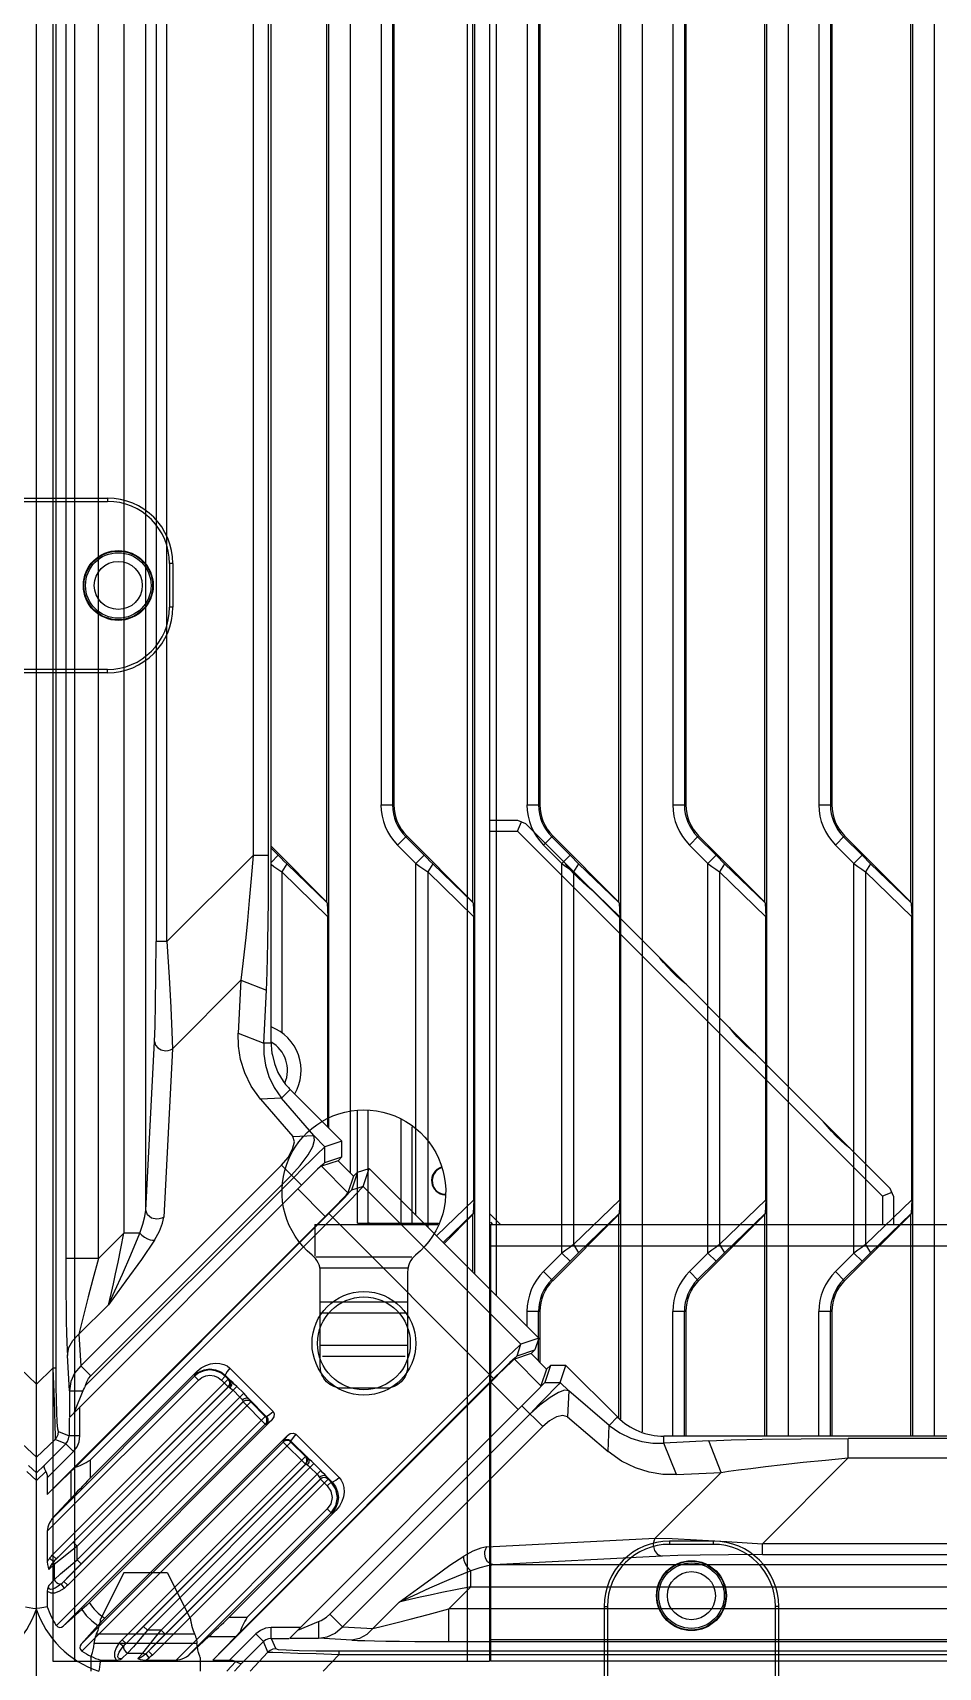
# Model space of a CAD drawing. Header units: millimetres. Extents: x -3132 to 28633, y 682 to 5849.
# Drawn here: x 25060.6 to 25143.5, y 3086.1 to 3235.7 of the extents above; entities that cross this region are included whole.
import ezdxf

# ---------------------------------------------------------------- set-up
doc = ezdxf.new("R2010")
doc.units = ezdxf.units.MM

# ---------------------------------------------------------------- blocks, each defined once
blk = doc.blocks.new('rtjg')
at = {"linetype": 'Continuous'}
for p, q in [((18247.39, 2772.81), (18245.26, 2768.56)), ((18251.39, 2772.81), (18247.39, 2772.81)), ((18251.39, 2772.81), (18253.51, 2768.56)), ((18245.12, 2767.81), (18245.18, 2768.04)), ((18245.18, 2768.04), (18245.22, 2768.24)), ((18245.22, 2768.24), (18245.25, 2768.38)), ((18245.25, 2768.46), (18245.26, 2768.5)), ((18245.25, 2768.38), (18245.25, 2768.46)), ((18245.26, 2768.5), (18245.26, 2768.56)), ((18253.51, 2768.56), (18253.52, 2768.5)), ((18253.52, 2768.5), (18253.52, 2768.46)), ((18253.52, 2768.46), (18253.53, 2768.38)), ((18253.53, 2768.38), (18253.54, 2768.32)), ((18253.54, 2768.32), (18253.56, 2768.21)), ((18254.1, 2766.34), (18244.68, 2766.34)), ((18244.76, 2766.79), (18244.77, 2766.81)), ((18244.91, 2767.23), (18253.87, 2767.23)), ((18254.01, 2766.81), (18254.02, 2766.79)), ((18244.39, 2765.06), (18244.43, 2765.17)), ((18244.39, 2765.06), (18244.39, 2763.81)), ((18254.3, 2765.32), (18254.25, 2765.52)), ((18254.35, 2765.17), (18254.3, 2765.32)), ((18254.39, 2765.06), (18254.35, 2765.17)), ((18254.39, 2765.06), (18254.39, 2763.81)), ((18239.39, 1763.81), (18239.39, 2763.81)), ((18739.39, 1763.81), (18739.39, 2763.81)), ((18259.24, 2082.29), (18259.24, 1838.49)), ((18260.66, 1838.49), (18260.66, 2077.42)), ((18268.14, 2008.9), (18268.14, 1809.44)), ((18281.51, 2008.9), (18281.51, 1798.19)), ((18294.88, 2008.9), (18294.88, 1785.7)), ((18308.25, 2008.9), (18308.25, 1785.31)), ((18321.62, 2008.9), (18321.62, 1785.31)), ((18266.15, 2007.99), (18266.15, 1813.55)), ((18279.52, 2007.99), (18279.52, 1800.18)), ((18292.89, 2007.99), (18292.89, 1786.87)), ((18306.26, 2007.99), (18306.26, 1785.31)), ((18319.63, 2007.99), (18319.63, 1785.31)), ((18240.91, 2000.5), (18240.91, 1791.54)), ((18241.2, 1791.5), (18241.2, 2000.5)), ((18242.08, 2000.91), (18242.08, 1801.59)), ((18260.89, 1821.29), (18260.89, 1998.79)), ((18245.08, 1801.59), (18245.08, 1996.98)), ((18247.41, 1995.64), (18247.41, 1803.91)), ((18249.41, 1806.01), (18249.41, 1994.41)), ((18250.36, 1992.79), (18250.36, 1830.61)), ((18251.35, 1830.61), (18251.35, 1993.33)), ((18266, 1834.22), (18266, 1943.4)), ((18279.37, 1834.22), (18279.37, 1943.4)), ((18292.74, 1834.22), (18292.74, 1943.4)), ((18306.11, 1834.22), (18306.11, 1943.4)), ((18319.48, 1834.22), (18319.48, 1943.4)), ((18270.96, 1934.51), (18270.96, 1843.11)), ((18272.01, 1934.51), (18272.01, 1843.11)), ((18272.14, 1934.51), (18272.14, 1843.11)), ((18284.33, 1934.51), (18284.33, 1843.11)), ((18285.38, 1934.51), (18285.38, 1843.11)), ((18285.51, 1934.51), (18285.51, 1843.11)), ((18297.7, 1934.51), (18297.7, 1843.11)), ((18298.75, 1934.51), (18298.75, 1843.11)), ((18298.88, 1934.51), (18298.88, 1843.11)), ((18311.07, 1934.51), (18311.07, 1843.11)), ((18312.12, 1934.51), (18312.12, 1843.11)), ((18312.25, 1934.51), (18312.25, 1843.11)), ((18270.96, 1843.11), (18272.14, 1843.11)), ((18284.33, 1843.11), (18285.51, 1843.11)), ((18297.7, 1843.11), (18298.88, 1843.11)), ((18311.07, 1843.11), (18312.25, 1843.11)), ((18273.31, 1840.28), (18272.47, 1839.44)), ((18273.22, 1840.18), (18274.91, 1838.5)), ((18279.37, 1834.22), (18273.31, 1840.28)), ((18286.68, 1840.28), (18285.84, 1839.44)), ((18286.59, 1840.18), (18288.28, 1838.5)), ((18292.74, 1834.22), (18286.68, 1840.28)), ((18300.05, 1840.28), (18299.21, 1839.44)), ((18299.96, 1840.18), (18301.65, 1838.5)), ((18306.11, 1834.22), (18300.05, 1840.28)), ((18313.42, 1840.28), (18312.58, 1839.44)), ((18313.33, 1840.18), (18315.02, 1838.5)), ((18319.48, 1834.22), (18313.42, 1840.28)), ((18251.35, 1830.61), (18259.24, 1838.49)), ((18260.66, 1838.49), (18259.24, 1838.49)), ((18266, 1834.22), (18260.89, 1839.33)), ((18260.89, 1839.14), (18261.54, 1838.5)), ((18260.89, 1837.85), (18261.54, 1838.5)), ((18272.47, 1839.44), (18274.16, 1837.75)), ((18274.16, 1837.75), (18274.91, 1838.5)), ((18285.84, 1839.44), (18287.53, 1837.75)), ((18287.53, 1837.75), (18288.28, 1838.5)), ((18299.21, 1839.44), (18300.9, 1837.75)), ((18300.9, 1837.75), (18301.65, 1838.5)), ((18312.58, 1839.44), (18314.27, 1837.75)), ((18314.27, 1837.75), (18315.02, 1838.5)), ((18262.32, 1837.72), (18261.86, 1836.98)), ((18261.86, 1836.98), (18266.1, 1832.88)), ((18261.86, 1836.98), (18261.86, 1822.27)), ((18266.03, 1834.14), (18262.32, 1837.72)), ((18274.16, 1805.54), (18274.16, 1837.75)), ((18275.69, 1837.72), (18275.23, 1836.98)), ((18275.23, 1836.98), (18279.47, 1832.88)), ((18275.23, 1836.98), (18275.23, 1804.47)), ((18279.4, 1834.14), (18275.69, 1837.72)), ((18287.53, 1802.08), (18287.53, 1837.75)), ((18289.06, 1837.72), (18288.6, 1836.98)), ((18288.6, 1836.98), (18292.84, 1832.88)), ((18288.6, 1836.98), (18288.6, 1802.85)), ((18292.77, 1834.14), (18289.06, 1837.72)), ((18300.9, 1802.08), (18300.9, 1837.75)), ((18302.43, 1837.72), (18301.97, 1836.98)), ((18301.97, 1836.98), (18306.21, 1832.88)), ((18301.97, 1836.98), (18301.97, 1802.85)), ((18306.14, 1834.14), (18302.43, 1837.72)), ((18314.27, 1802.08), (18314.27, 1837.75)), ((18315.8, 1837.72), (18315.34, 1836.98)), ((18315.34, 1836.98), (18319.58, 1832.88)), ((18315.34, 1836.98), (18315.34, 1802.85)), ((18319.51, 1834.14), (18315.8, 1837.72)), ((18266.03, 1834.14), (18266, 1834.22)), ((18266.03, 1834.14), (18266.1, 1832.88)), ((18279.4, 1834.14), (18279.37, 1834.22)), ((18279.4, 1834.14), (18279.47, 1832.88)), ((18292.77, 1834.14), (18292.74, 1834.22)), ((18292.77, 1834.14), (18292.84, 1832.88)), ((18306.14, 1834.14), (18306.11, 1834.22)), ((18306.14, 1834.14), (18306.21, 1832.88)), ((18319.51, 1834.14), (18319.48, 1834.22)), ((18319.51, 1834.14), (18319.58, 1832.88)), ((18266.1, 1813.6), (18266.1, 1832.88)), ((18279.47, 1806.95), (18279.47, 1832.88)), ((18292.84, 1806.95), (18292.84, 1832.88)), ((18306.21, 1806.95), (18306.21, 1832.88)), ((18319.58, 1806.95), (18319.58, 1832.88)), ((18251.35, 1830.61), (18250.36, 1830.61)), ((18258.31, 1828.6), (18258.13, 1827.06)), ((18251.86, 1820.79), (18258.13, 1827.06)), ((18258.13, 1827.06), (18257.87, 1822.21)), ((18258.13, 1827.06), (18260.46, 1826.15)), ((18260.21, 1821.29), (18260.46, 1826.15)), ((18257.87, 1822.21), (18260.21, 1821.29)), ((18249.41, 1806.01), (18250.21, 1821.44)), ((18251.86, 1820.79), (18251.05, 1805.37)), ((18260.89, 1821.29), (18260.21, 1821.29)), ((18260.89, 1821.16), (18260.92, 1820.73)), ((18261.85, 1816.26), (18262.65, 1817.05)), ((18262.65, 1817.05), (18267.38, 1812.32)), ((18261.85, 1816.26), (18259.93, 1816.17)), ((18259.93, 1816.17), (18262.87, 1812.74)), ((18264.79, 1812.83), (18261.85, 1816.26)), ((18262.87, 1812.74), (18264.79, 1812.83)), ((18265.82, 1811.8), (18264.79, 1812.83)), ((18267.38, 1812.32), (18265.82, 1811.8)), ((18265.82, 1810.37), (18265.82, 1811.8)), ((18267.38, 1810.89), (18267.38, 1812.32)), ((18261.84, 1810.13), (18243.46, 1791.75)), ((18263.67, 1808.29), (18261.84, 1810.13)), ((18267.03, 1810.54), (18265.49, 1810.03)), ((18267.93, 1807.59), (18265.49, 1810.03)), ((18265.82, 1810.37), (18267.38, 1810.89)), ((18267.38, 1810.89), (18267.03, 1810.54)), ((18267.03, 1810.54), (18268.45, 1809.13)), ((18268.79, 1809.48), (18269.87, 1809.83)), ((18269.33, 1808.19), (18269.87, 1809.83)), ((18269.87, 1809.83), (18285.41, 1794.29)), ((18242.81, 1787.43), (18263.67, 1808.29)), ((18262.96, 1809.01), (18243.89, 1789.95)), ((18244.37, 1790.83), (18262.75, 1809.21)), ((18268.45, 1809.13), (18267.93, 1807.59)), ((18268.79, 1809.48), (18268.25, 1807.84)), ((18269.33, 1808.19), (18268.25, 1807.84)), ((18268.45, 1809.13), (18268.79, 1809.48)), ((18283.77, 1793.75), (18269.33, 1808.19)), ((18265.85, 1805.43), (18263.34, 1807.95)), ((18279.47, 1806.95), (18276.05, 1803.65)), ((18279.47, 1806.95), (18279.4, 1805.69)), ((18292.84, 1806.95), (18288.6, 1802.85)), ((18292.84, 1806.95), (18292.77, 1805.69)), ((18306.21, 1806.95), (18301.97, 1802.85)), ((18306.21, 1806.95), (18306.14, 1805.69)), ((18319.58, 1806.95), (18315.34, 1802.85)), ((18319.58, 1806.95), (18319.51, 1805.69)), ((18240.39, 1779.97), (18265.85, 1805.43)), ((18266.17, 1805.69), (18242.91, 1782.43)), ((18244.33, 1783.12), (18266.54, 1805.33)), ((18266.17, 1805.69), (18281.27, 1790.59)), ((18276.66, 1803.04), (18279.4, 1805.69)), ((18276.73, 1802.97), (18279.37, 1805.61)), ((18279.4, 1805.69), (18279.37, 1805.61)), ((18279.37, 1800.33), (18279.37, 1805.61)), ((18286.68, 1799.55), (18292.74, 1805.61)), ((18289.06, 1802.11), (18292.77, 1805.69)), ((18292.77, 1805.69), (18292.74, 1805.61)), ((18292.74, 1786.98), (18292.74, 1805.61)), ((18300.05, 1799.55), (18306.11, 1805.61)), ((18302.43, 1802.11), (18306.14, 1805.69)), ((18306.14, 1805.69), (18306.11, 1805.61)), ((18306.11, 1785.31), (18306.11, 1805.61)), ((18313.42, 1799.55), (18319.48, 1805.61)), ((18315.8, 1802.11), (18319.51, 1805.69)), ((18319.51, 1805.69), (18319.48, 1805.61)), ((18319.48, 1785.31), (18319.48, 1805.61)), ((18245.08, 1801.59), (18247.41, 1803.91)), ((18248.85, 1803.91), (18247.41, 1803.91)), ((18287.53, 1802.08), (18285.84, 1800.39)), ((18288.28, 1801.34), (18287.53, 1802.08)), ((18288.6, 1802.85), (18289.06, 1802.11)), ((18300.9, 1802.08), (18299.21, 1800.39)), ((18301.65, 1801.34), (18300.9, 1802.08)), ((18301.97, 1802.85), (18302.43, 1802.11)), ((18314.27, 1802.08), (18312.58, 1800.39)), ((18315.02, 1801.34), (18314.27, 1802.08)), ((18315.34, 1802.85), (18315.8, 1802.11)), ((18245.08, 1801.59), (18242.08, 1801.59)), ((18286.59, 1799.65), (18288.28, 1801.34)), ((18299.96, 1799.65), (18301.65, 1801.34)), ((18313.33, 1799.65), (18315.02, 1801.34)), ((18285.84, 1800.39), (18286.68, 1799.55)), ((18299.21, 1800.39), (18300.05, 1799.55)), ((18312.58, 1800.39), (18313.42, 1799.55)), ((18243.29, 1794.64), (18246, 1797.34)), ((18285.51, 1796.73), (18284.33, 1796.73)), ((18284.33, 1795.37), (18284.33, 1796.73)), ((18285.38, 1794.29), (18285.38, 1796.73)), ((18285.51, 1796.73), (18285.51, 1792.06)), ((18298.88, 1796.73), (18297.7, 1796.73)), ((18297.7, 1785.31), (18297.7, 1796.73)), ((18298.75, 1785.31), (18298.75, 1796.73)), ((18298.88, 1796.73), (18298.88, 1785.31)), ((18312.25, 1796.73), (18311.07, 1796.73)), ((18311.07, 1785.31), (18311.07, 1796.73)), ((18312.12, 1785.31), (18312.12, 1796.73)), ((18312.25, 1796.73), (18312.25, 1785.31)), ((18243.29, 1794.64), (18243.46, 1791.75)), ((18283.42, 1792.67), (18283.77, 1793.75)), ((18283.42, 1792.67), (18285.06, 1793.21)), ((18285.41, 1794.29), (18283.77, 1793.75)), ((18285.06, 1793.21), (18284.71, 1792.87)), ((18285.41, 1794.29), (18285.06, 1793.21)), ((18285.38, 1792.2), (18285.38, 1794.21)), ((18242.42, 1789.46), (18242.23, 1792.7)), ((18243.46, 1791.75), (18244.37, 1790.83)), ((18284.71, 1792.87), (18283.17, 1792.35)), ((18285.61, 1789.91), (18283.17, 1792.35)), ((18284.71, 1792.87), (18286.12, 1791.45)), ((18286.47, 1791.8), (18285.95, 1790.24)), ((18286.12, 1791.45), (18286.47, 1791.8)), ((18287.9, 1791.8), (18286.47, 1791.8)), ((18287.38, 1790.24), (18287.9, 1791.8)), ((18287.9, 1791.8), (18292.63, 1787.07)), ((18239.39, 1790.09), (18240.91, 1791.54)), ((18254.23, 1790.45), (18240.39, 1776.61)), ((18240.85, 1774.43), (18256.96, 1790.53)), ((18253.88, 1790.8), (18240.86, 1777.78)), ((18241.2, 1791.54), (18240.91, 1791.54)), ((18244.33, 1781.48), (18254.13, 1791.28)), ((18253.88, 1790.89), (18253.88, 1790.8)), ((18253.88, 1790.8), (18254.23, 1790.45)), ((18281.01, 1790.27), (18255.55, 1764.81)), ((18256.34, 1790.45), (18256.69, 1790.8)), ((18256.34, 1790.45), (18256.96, 1789.83)), ((18256.69, 1790.89), (18257.22, 1790.36)), ((18256.69, 1790.8), (18256.69, 1790.89)), ((18256.96, 1790.53), (18256.69, 1790.8)), ((18257, 1790.53), (18256.96, 1790.53)), ((18261.07, 1787.58), (18257.11, 1791.54)), ((18258.01, 1767.33), (18281.27, 1790.59)), ((18280.91, 1790.96), (18258.7, 1768.75)), ((18283.53, 1787.76), (18281.01, 1790.27)), ((18286.12, 1791.45), (18285.61, 1789.91)), ((18285.95, 1790.24), (18287.38, 1790.24)), ((18288.15, 1789.46), (18287.38, 1790.24)), ((18737.87, 1791.54), (18739.39, 1790.09)), ((18242.42, 1789.46), (18243.65, 1789.46)), ((18242.42, 1789.46), (18242.42, 1787.03)), ((18257, 1789.83), (18242.77, 1775.6)), ((18243.13, 1775.25), (18257.74, 1789.87)), ((18243.13, 1773.98), (18258.38, 1789.24)), ((18256.96, 1789.83), (18257, 1789.83)), ((18258.03, 1788.89), (18257.4, 1789.52)), ((18258.38, 1789.24), (18257.74, 1789.87)), ((18258.87, 1788.71), (18260.45, 1787.13)), ((18288.15, 1789.46), (18288.04, 1787.09)), ((18291.86, 1786.29), (18288.15, 1789.46)), ((18241.22, 1767.98), (18260.36, 1787.13)), ((18258.34, 1788.45), (18241.83, 1771.94)), ((18242.26, 1771.67), (18259.04, 1788.45)), ((18242.42, 1787.03), (18242.81, 1787.43)), ((18243.38, 1785.33), (18243.38, 1787.99)), ((18243.48, 1773.63), (18258.34, 1788.49)), ((18258.34, 1788.49), (18258.34, 1788.45)), ((18258.34, 1788.45), (18260.36, 1786.42)), ((18259.04, 1788.45), (18259.04, 1788.49)), ((18260.36, 1787.13), (18259.04, 1788.45)), ((18260.45, 1787.13), (18260.36, 1787.13)), ((18283.87, 1788.09), (18263.33, 1767.55)), ((18266.28, 1769.03), (18284.61, 1787.36)), ((18285.77, 1786.2), (18283.87, 1788.09)), ((18241.41, 1785.73), (18242.38, 1785.33)), ((18241.85, 1767.91), (18260.36, 1786.42)), ((18242.38, 1786.96), (18242.38, 1785.33)), ((18260.97, 1786.81), (18244.24, 1770.08)), ((18260.36, 1786.42), (18260.45, 1786.42)), ((18267.44, 1767.87), (18285.77, 1786.2)), ((18288.04, 1787.09), (18291.75, 1783.92)), ((18291.75, 1783.92), (18291.86, 1786.29)), ((18292.63, 1787.07), (18291.86, 1786.29)), ((18241.12, 1785.02), (18239.39, 1783.38)), ((18242.08, 1784.62), (18240.1, 1782.64)), ((18242.08, 1784.62), (18241.12, 1785.02)), ((18242.08, 1784.62), (18242.79, 1783.92)), ((18243.38, 1785.33), (18242.38, 1785.33)), ((18262, 1784.78), (18243.49, 1766.27)), ((18243.56, 1765.64), (18262.71, 1784.78)), ((18245.65, 1768.66), (18262.39, 1785.39)), ((18262, 1784.87), (18262, 1784.78)), ((18262, 1784.78), (18264.03, 1782.76)), ((18262.71, 1784.87), (18264.29, 1783.29)), ((18262.71, 1784.78), (18262.71, 1784.87)), ((18264.03, 1783.46), (18262.71, 1784.78)), ((18267.12, 1781.53), (18263.16, 1785.49)), ((18362.31, 1785.31), (18296.87, 1785.31)), ((18296.87, 1784.68), (18296.87, 1785.31)), ((18300.97, 1784.89), (18296.87, 1784.68)), ((18298.01, 1781.79), (18296.87, 1784.68)), ((18302.1, 1782), (18300.97, 1784.89)), ((18397.32, 1785.09), (18313.75, 1785.09)), ((18313.75, 1783.33), (18313.75, 1785.09)), ((18739.39, 1783.38), (18737.66, 1785.02)), ((18239.39, 1781.96), (18240.1, 1782.64)), ((18242.79, 1783.92), (18240.39, 1781.51)), ((18244.33, 1783.12), (18244.33, 1781.48)), ((18247.25, 1766.68), (18264.03, 1783.46)), ((18264.07, 1782.76), (18249.21, 1767.9)), ((18249.56, 1767.55), (18264.81, 1782.8)), ((18264.07, 1783.46), (18264.03, 1783.46)), ((18264.03, 1782.76), (18264.07, 1782.76)), ((18265.45, 1782.16), (18264.81, 1782.8)), ((18313.75, 1783.33), (18305.89, 1775.47)), ((18313.75, 1783.33), (18397.32, 1783.33)), ((18738.68, 1782.64), (18739.39, 1781.96)), ((18240.26, 1782.08), (18239.39, 1781.26)), ((18240.13, 1782.32), (18240.26, 1782.08)), ((18242.55, 1782.08), (18240.39, 1779.97)), ((18240.39, 1781.51), (18240.39, 1779.97)), ((18242.55, 1782.08), (18242.55, 1779.6)), ((18265.41, 1781.38), (18249.58, 1765.55)), ((18250.01, 1765.27), (18266.11, 1781.38)), ((18250.83, 1767.55), (18265.45, 1782.16)), ((18251.18, 1767.19), (18265.41, 1781.42)), ((18265.1, 1781.82), (18264.47, 1782.45)), ((18265.41, 1781.42), (18265.41, 1781.38)), ((18265.41, 1781.38), (18266.03, 1780.76)), ((18265.94, 1781.64), (18266.47, 1781.11)), ((18266.38, 1781.11), (18266.03, 1780.76)), ((18266.11, 1781.38), (18266.11, 1781.42)), ((18266.38, 1781.11), (18266.11, 1781.38)), ((18266.47, 1781.11), (18266.38, 1781.11)), ((18302.1, 1782), (18296.07, 1775.98)), ((18298.01, 1781.79), (18302.1, 1782)), ((18739.39, 1781.26), (18738.52, 1782.08)), ((18240.84, 1777.77), (18242.55, 1779.6)), ((18252.19, 1764.81), (18266.03, 1778.65)), ((18253.36, 1765.28), (18266.38, 1778.3)), ((18266.86, 1778.55), (18257.06, 1768.75)), ((18266.03, 1778.65), (18266.38, 1778.3)), ((18266.38, 1778.3), (18266.47, 1778.3)), ((18240.39, 1776.61), (18240.39, 1773.82)), ((18243.13, 1775.25), (18242.77, 1775.6)), ((18243.13, 1773.98), (18243.13, 1775.25)), ((18280.65, 1775.17), (18296.07, 1775.98)), ((18343.73, 1775.47), (18305.89, 1775.47)), ((18305.89, 1774.48), (18305.89, 1775.47)), ((18240.6, 1774.14), (18240.98, 1773.84)), ((18241.21, 1774.08), (18240.85, 1774.43)), ((18243.48, 1773.63), (18243.13, 1773.98)), ((18296.72, 1774.33), (18281.29, 1773.53)), ((18305.89, 1774.48), (18343.52, 1774.48)), ((18241.01, 1773.55), (18240.53, 1773.1)), ((18240.53, 1771.65), (18241.01, 1772.17)), ((18241.01, 1773.55), (18241.01, 1772.17)), ((18279.19, 1771.53), (18279.19, 1772.97)), ((18345.16, 1773.53), (18281.29, 1773.53)), ((18240.39, 1771.11), (18240.39, 1769.69)), ((18241.96, 1771.4), (18241.66, 1771.79)), ((18242.26, 1771.67), (18241.91, 1772.02)), ((18279.19, 1771.53), (18277.16, 1769.5)), ((18279.19, 1771.53), (18346.39, 1771.53)), ((18243.55, 1769.44), (18241.85, 1767.91)), ((18272.62, 1770.12), (18270.22, 1767.71)), ((18347.56, 1769.5), (18277.16, 1769.5)), ((18277.16, 1766.5), (18277.16, 1769.5)), ((18243.49, 1766.27), (18245.02, 1767.97)), ((18249.56, 1767.55), (18249.21, 1767.9)), ((18257.06, 1768.75), (18258.7, 1768.75)), ((18263.57, 1767.8), (18260.91, 1767.8)), ((18260.91, 1766.8), (18260.91, 1767.8)), ((18263.33, 1767.55), (18265.23, 1768.34)), ((18265.23, 1768.34), (18265.23, 1766.82)), ((18265.95, 1768.75), (18266.28, 1769.03)), ((18266.28, 1769.03), (18267.44, 1767.87)), ((18267.44, 1767.87), (18270.22, 1767.71)), ((18246.98, 1766.38), (18247.37, 1766.09)), ((18247.6, 1766.33), (18247.25, 1766.68)), ((18250.83, 1767.55), (18249.56, 1767.55)), ((18251.18, 1767.2), (18250.83, 1767.55)), ((18255.18, 1766.97), (18253.35, 1765.26)), ((18255.18, 1766.97), (18257.66, 1766.97)), ((18255.55, 1764.81), (18257.66, 1766.97)), ((18257.09, 1764.81), (18259.5, 1767.21)), ((18258.21, 1764.52), (18260.2, 1766.51)), ((18259.5, 1767.21), (18260.2, 1766.51)), ((18260.6, 1765.54), (18260.2, 1766.51)), ((18260.91, 1766.8), (18262.54, 1766.8)), ((18260.91, 1766.8), (18261.31, 1765.83)), ((18263.33, 1767.55), (18262.59, 1766.82)), ((18262.59, 1766.82), (18265.23, 1766.82)), ((18268.28, 1766.65), (18265.23, 1766.82)), ((18277.16, 1766.5), (18351.49, 1766.5)), ((18245.27, 1764.81), (18246.69, 1764.81)), ((18247.75, 1765.43), (18247.23, 1764.96)), ((18247.75, 1765.43), (18249.13, 1765.43)), ((18248.68, 1764.96), (18249.13, 1765.43)), ((18249.4, 1764.81), (18252.19, 1764.81)), ((18249.72, 1765.02), (18249.42, 1765.4)), ((18250.01, 1765.27), (18249.66, 1765.63)), ((18255.55, 1764.81), (18257.09, 1764.81)), ((18256.84, 1763.81), (18257.66, 1764.68)), ((18258.96, 1763.81), (18260.6, 1765.54)), ((18267.12, 1765.33), (18265.67, 1763.81)), ((18351.08, 1765.62), (18267.12, 1765.62)), ((18267.12, 1765.33), (18267.12, 1765.62)), ((18267.12, 1765.33), (18351.08, 1765.33)), ((18258.21, 1764.52), (18257.54, 1763.81)), ((18258.09, 1764.49), (18258.21, 1764.52))]:
    blk.add_line(p, q, dxfattribs=at)
for points in [[(18244.91, 2767.23), (18245.04, 2767.54), (18245.12, 2767.81)], [(18253.56, 2768.21), (18253.6, 2768.01), (18253.66, 2767.79), (18253.74, 2767.53), (18253.87, 2767.23)], [(18244.53, 2765.51), (18244.59, 2765.75), (18244.64, 2766.03), (18244.68, 2766.34)], [(18244.68, 2766.34), (18244.7, 2766.49), (18244.73, 2766.64), (18244.76, 2766.79)], [(18244.77, 2766.81), (18244.81, 2766.95), (18244.85, 2767.09), (18244.91, 2767.23)], [(18253.87, 2767.23), (18253.92, 2767.09), (18253.97, 2766.95), (18254.01, 2766.81)], [(18254.02, 2766.79), (18254.05, 2766.64), (18254.08, 2766.49), (18254.1, 2766.34)], [(18254.25, 2765.52), (18254.19, 2765.76), (18254.14, 2766.03), (18254.1, 2766.34)], [(18244.43, 2765.17), (18244.47, 2765.31), (18244.53, 2765.51)], [(18259.24, 1838.49), (18259.05, 1836.38), (18258.88, 1834.36), (18258.72, 1832.54), (18258.57, 1830.98), (18258.43, 1829.67), (18258.31, 1828.6)], [(18260.46, 1826.15), (18260.5, 1826.88), (18260.53, 1827.85), (18260.56, 1829.09), (18260.59, 1830.62), (18260.62, 1832.4), (18260.64, 1834.38), (18260.65, 1836.44), (18260.66, 1838.49)], [(18262.32, 1837.72), (18262.07, 1837.97), (18261.81, 1838.23), (18261.54, 1838.5)], [(18275.69, 1837.72), (18275.44, 1837.97), (18275.18, 1838.23), (18274.91, 1838.5)], [(18289.06, 1837.72), (18288.81, 1837.97), (18288.55, 1838.23), (18288.28, 1838.5)], [(18302.43, 1837.72), (18302.18, 1837.97), (18301.92, 1838.23), (18301.65, 1838.5)], [(18315.8, 1837.72), (18315.55, 1837.97), (18315.29, 1838.23), (18315.02, 1838.5)], [(18260.89, 1837.68), (18261.15, 1837.49), (18261.51, 1837.23), (18261.86, 1836.98)], [(18274.16, 1837.75), (18274.52, 1837.49), (18274.88, 1837.23), (18275.23, 1836.98)], [(18287.53, 1837.75), (18287.89, 1837.49), (18288.25, 1837.23), (18288.6, 1836.98)], [(18300.9, 1837.75), (18301.26, 1837.49), (18301.62, 1837.23), (18301.97, 1836.98)], [(18314.27, 1837.75), (18314.63, 1837.49), (18314.99, 1837.23), (18315.34, 1836.98)], [(18250.21, 1821.44), (18250.27, 1822.87), (18250.31, 1824.92), (18250.34, 1827.5), (18250.36, 1830.61)], [(18251.35, 1830.61), (18251.56, 1827.33), (18251.71, 1824.56), (18251.81, 1822.35), (18251.86, 1820.79)], [(18259.93, 1816.17), (18259.07, 1817.37), (18258.47, 1818.59), (18258.09, 1819.81), (18257.89, 1821.02), (18257.87, 1822.21)], [(18250.21, 1821.44), (18250.29, 1821.13), (18250.5, 1820.87), (18250.82, 1820.68), (18251.21, 1820.61)], [(18251.21, 1820.61), (18251.45, 1820.63), (18251.67, 1820.69), (18251.86, 1820.79)], [(18260.21, 1821.29), (18260.22, 1820.28), (18260.37, 1819.27), (18260.68, 1818.25), (18261.17, 1817.24), (18261.85, 1816.26)], [(18260.92, 1820.73), (18260.97, 1820.38), (18261.02, 1820.19)], [(18261.02, 1820.19), (18261.2, 1819.43), (18261.52, 1818.62), (18261.99, 1817.83)], [(18261.84, 1810.13), (18262.44, 1810.84), (18262.86, 1811.58), (18263.02, 1812.25), (18262.87, 1812.74)], [(18262.75, 1809.21), (18263.56, 1810.09), (18264.28, 1811.07), (18264.71, 1811.85), (18264.87, 1812.42), (18264.79, 1812.83)], [(18262.96, 1809.01), (18263.81, 1809.86), (18264.59, 1810.63), (18265.22, 1811.25), (18265.65, 1811.65), (18265.82, 1811.8)], [(18265.82, 1810.37), (18265.62, 1810.2), (18265.15, 1809.75), (18264.46, 1809.08), (18263.67, 1808.29)], [(18266.54, 1805.33), (18267.38, 1806.17), (18268.15, 1806.96), (18268.78, 1807.6), (18269.18, 1808.02), (18269.33, 1808.19)], [(18266.17, 1805.69), (18266.96, 1806.49), (18267.63, 1807.17), (18268.08, 1807.65), (18268.25, 1807.84)], [(18248.85, 1803.91), (18249.14, 1804.72), (18249.33, 1805.43), (18249.41, 1806.01)], [(18250.41, 1805.18), (18249.92, 1805.29), (18249.56, 1805.59), (18249.41, 1806.01)], [(18250.21, 1803.27), (18250.66, 1804.1), (18250.94, 1804.81), (18251.05, 1805.37)], [(18251.05, 1805.37), (18250.87, 1805.27), (18250.65, 1805.2), (18250.41, 1805.18)], [(18246, 1797.34), (18246.12, 1797.84), (18246.26, 1798.47), (18246.44, 1799.25), (18246.64, 1800.17), (18246.87, 1801.24), (18247.12, 1802.49), (18247.41, 1803.91)], [(18246, 1797.34), (18246.59, 1798.63), (18247.28, 1800.16), (18248.04, 1801.92), (18248.85, 1803.91)], [(18248.85, 1803.91), (18249.05, 1803.71), (18249.29, 1803.53), (18249.57, 1803.38)], [(18250.21, 1803.27), (18249.03, 1801.49), (18247.57, 1799.53), (18246, 1797.34)], [(18249.57, 1803.38), (18249.8, 1803.3), (18250.03, 1803.26), (18250.21, 1803.27)], [(18288.6, 1802.85), (18288.25, 1802.6), (18287.89, 1802.35), (18287.53, 1802.08)], [(18288.28, 1801.34), (18288.55, 1801.6), (18288.81, 1801.86), (18289.06, 1802.11)], [(18301.97, 1802.85), (18301.62, 1802.6), (18301.26, 1802.35), (18300.9, 1802.08)], [(18301.65, 1801.34), (18301.92, 1801.6), (18302.18, 1801.86), (18302.43, 1802.11)], [(18315.34, 1802.85), (18314.99, 1802.6), (18314.63, 1802.35), (18314.27, 1802.08)], [(18315.02, 1801.34), (18315.29, 1801.6), (18315.55, 1801.86), (18315.8, 1802.11)], [(18242.08, 1801.59), (18242.09, 1800), (18242.1, 1798.48), (18242.11, 1797.07), (18242.13, 1795.82), (18242.15, 1794.77), (18242.18, 1793.9), (18242.2, 1793.22), (18242.23, 1792.7)], [(18245.08, 1801.59), (18244.57, 1799.7), (18244.14, 1798.07), (18243.8, 1796.73), (18243.5, 1795.52), (18243.29, 1794.64)], [(18242.23, 1792.7), (18242.36, 1793.42), (18242.72, 1794.08), (18243.29, 1794.64)], [(18283.77, 1793.75), (18283.6, 1793.6), (18283.18, 1793.2), (18282.54, 1792.58), (18281.75, 1791.8), (18280.91, 1790.96)], [(18243.46, 1791.75), (18242.89, 1791.08), (18242.54, 1790.31), (18242.42, 1789.46)], [(18254.13, 1791.28), (18254.48, 1791.57), (18254.9, 1791.8), (18255.34, 1791.95), (18255.78, 1792.01), (18256.19, 1791.98), (18256.55, 1791.89), (18256.86, 1791.74), (18257.11, 1791.54)], [(18283.42, 1792.67), (18283.23, 1792.5), (18282.75, 1792.05), (18282.07, 1791.38), (18281.27, 1790.59)], [(18240.91, 1791.54), (18240.99, 1789.3), (18241.05, 1787.57), (18241.09, 1786.24), (18241.11, 1785.41), (18241.12, 1785.02)], [(18241.25, 1787.5), (18241.23, 1788.58), (18241.21, 1789.93), (18241.2, 1791.5)], [(18243.89, 1789.94), (18244.01, 1790.29), (18244.17, 1790.59), (18244.37, 1790.83)], [(18253.88, 1790.89), (18254.29, 1791.2), (18254.77, 1791.4), (18255.28, 1791.47)], [(18255.28, 1791.38), (18254.76, 1791.31), (18254.28, 1791.11), (18253.88, 1790.8)], [(18254.13, 1791.28), (18253.99, 1791.09), (18253.91, 1790.96), (18253.88, 1790.89)], [(18254.23, 1790.45), (18254.54, 1790.69), (18254.9, 1790.84), (18255.28, 1790.89)], [(18255.28, 1791.47), (18255.79, 1791.4), (18256.27, 1791.21), (18256.69, 1790.89)], [(18256.69, 1790.8), (18256.28, 1791.11), (18255.8, 1791.31), (18255.28, 1791.38)], [(18255.28, 1790.89), (18255.67, 1790.84), (18256.03, 1790.69), (18256.34, 1790.45)], [(18257.11, 1791.54), (18256.87, 1791.23), (18256.73, 1791.01), (18256.69, 1790.89)], [(18256.96, 1789.83), (18257.05, 1789.96), (18257.1, 1790.1), (18257.1, 1790.24), (18257.07, 1790.35), (18257.02, 1790.45), (18256.96, 1790.53)], [(18257.22, 1790.36), (18257.11, 1790.45), (18257.04, 1790.51), (18257, 1790.53)], [(18257, 1790.53), (18257.13, 1790.31), (18257.13, 1790.06), (18257, 1789.83)], [(18257.22, 1790.36), (18257.29, 1790.19), (18257.26, 1789.98), (18257.12, 1789.75)], [(18257.74, 1789.87), (18257.55, 1790.06), (18257.37, 1790.22), (18257.22, 1790.36)], [(18283.87, 1788.09), (18284.66, 1788.88), (18285.33, 1789.57), (18285.78, 1790.04), (18285.95, 1790.24)], [(18287.38, 1790.24), (18287.23, 1790.07), (18286.83, 1789.64), (18286.21, 1789.01), (18285.44, 1788.23), (18284.61, 1787.35)], [(18256.96, 1789.83), (18241.13, 1774), (18241.05, 1773.92), (18240.98, 1773.84)], [(18243.89, 1789.95), (18243.8, 1789.78), (18243.72, 1789.62), (18242.81, 1787.43)], [(18257.12, 1789.75), (18257.06, 1789.8), (18257.02, 1789.82), (18257, 1789.83)], [(18257.12, 1789.75), (18257.2, 1789.69), (18257.3, 1789.61), (18257.4, 1789.52)], [(18258.03, 1788.89), (18258.12, 1788.79), (18258.2, 1788.7), (18258.26, 1788.61)], [(18258.52, 1788.76), (18258.43, 1788.73), (18258.34, 1788.68), (18258.26, 1788.61)], [(18258.34, 1788.49), (18258.33, 1788.51), (18258.31, 1788.55), (18258.26, 1788.61)], [(18258.34, 1788.49), (18258.42, 1788.56), (18258.55, 1788.62), (18258.69, 1788.64)], [(18258.69, 1788.59), (18258.53, 1788.57), (18258.41, 1788.51), (18258.34, 1788.45)], [(18258.87, 1788.71), (18258.73, 1788.86), (18258.57, 1789.04), (18258.38, 1789.24)], [(18258.87, 1788.71), (18258.76, 1788.77), (18258.64, 1788.78), (18258.52, 1788.76)], [(18258.69, 1788.64), (18258.83, 1788.62), (18258.96, 1788.56), (18259.04, 1788.49)], [(18259.04, 1788.45), (18258.96, 1788.52), (18258.83, 1788.57), (18258.69, 1788.59)], [(18259.04, 1788.49), (18259.02, 1788.53), (18258.96, 1788.6), (18258.87, 1788.71)], [(18288.15, 1789.46), (18287.77, 1789.52), (18287.22, 1789.32), (18286.45, 1788.87), (18285.51, 1788.14), (18284.61, 1787.35)], [(18241.41, 1785.73), (18241.34, 1785.97), (18241.29, 1786.59), (18241.25, 1787.5)], [(18260.51, 1786.77), (18260.49, 1786.91), (18260.43, 1787.04), (18260.36, 1787.13)], [(18260.45, 1787.13), (18260.56, 1787.18), (18260.77, 1787.33), (18261.07, 1787.58)], [(18260.45, 1787.13), (18260.52, 1787.04), (18260.58, 1786.92), (18260.6, 1786.77)], [(18261.07, 1787.58), (18261.18, 1787.35), (18261.14, 1787.07), (18260.97, 1786.81)], [(18288.04, 1787.09), (18287.62, 1787.22), (18287.03, 1787.08), (18286.38, 1786.71), (18285.77, 1786.2)], [(18241.12, 1785.02), (18241.27, 1785.23), (18241.37, 1785.47), (18241.41, 1785.73)], [(18260.36, 1786.42), (18260.43, 1786.51), (18260.49, 1786.63), (18260.51, 1786.77)], [(18260.45, 1786.42), (18260.54, 1786.47), (18260.72, 1786.6), (18260.97, 1786.81)], [(18260.6, 1786.77), (18260.58, 1786.64), (18260.52, 1786.51), (18260.45, 1786.42)], [(18291.86, 1786.29), (18292.84, 1785.61), (18293.84, 1785.14), (18294.85, 1784.83), (18295.86, 1784.68), (18296.87, 1784.68)], [(18242.08, 1784.62), (18242.24, 1784.83), (18242.34, 1785.07), (18242.38, 1785.33)], [(18242.79, 1783.92), (18243.11, 1784.33), (18243.31, 1784.81), (18243.38, 1785.33)], [(18262.39, 1785.39), (18262.17, 1785.14), (18262.05, 1784.96), (18262, 1784.87)], [(18262, 1784.87), (18262.08, 1784.94), (18262.21, 1785), (18262.35, 1785.02)], [(18262.35, 1784.93), (18262.2, 1784.9), (18262.08, 1784.85), (18262, 1784.78)], [(18262.35, 1785.02), (18262.49, 1785), (18262.62, 1784.94), (18262.71, 1784.87)], [(18262.71, 1784.78), (18262.62, 1784.85), (18262.49, 1784.91), (18262.35, 1784.93)], [(18262.39, 1785.39), (18262.65, 1785.56), (18262.93, 1785.6), (18263.16, 1785.49)], [(18263.16, 1785.49), (18262.91, 1785.19), (18262.75, 1784.98), (18262.71, 1784.87)], [(18301, 1784.89), (18303.02, 1784.97), (18305.86, 1785.03), (18309.45, 1785.07), (18313.75, 1785.09)], [(18240.1, 1782.64), (18240.07, 1782.51), (18240.13, 1782.32)], [(18264.03, 1782.76), (18247.52, 1766.25), (18247.44, 1766.17), (18247.37, 1766.09)], [(18264.03, 1782.76), (18264.12, 1782.89), (18264.17, 1783.03), (18264.17, 1783.17), (18264.14, 1783.28), (18264.09, 1783.38), (18264.03, 1783.46)], [(18264.29, 1783.29), (18264.18, 1783.38), (18264.11, 1783.44), (18264.07, 1783.46)], [(18264.07, 1783.46), (18264.2, 1783.24), (18264.2, 1782.99), (18264.07, 1782.76)], [(18264.19, 1782.68), (18264.13, 1782.73), (18264.09, 1782.75), (18264.07, 1782.76)], [(18264.29, 1783.29), (18264.36, 1783.12), (18264.33, 1782.91), (18264.19, 1782.68)], [(18264.19, 1782.68), (18264.28, 1782.62), (18264.37, 1782.54), (18264.47, 1782.45)], [(18264.81, 1782.8), (18264.62, 1782.99), (18264.44, 1783.15), (18264.29, 1783.29)], [(18298.01, 1781.79), (18296.77, 1781.81), (18295.52, 1782.01), (18294.26, 1782.41), (18292.99, 1783.03), (18291.75, 1783.92)], [(18302.1, 1782), (18302.8, 1782.1), (18303.7, 1782.22), (18304.82, 1782.36), (18306.17, 1782.53), (18307.78, 1782.72), (18309.63, 1782.92), (18311.66, 1783.13), (18313.75, 1783.33)], [(18240.26, 1782.08), (18240.33, 1781.94), (18240.37, 1781.75), (18240.39, 1781.54)], [(18265.1, 1781.82), (18265.19, 1781.72), (18265.27, 1781.62), (18265.33, 1781.54)], [(18265.59, 1781.69), (18265.5, 1781.66), (18265.41, 1781.61), (18265.33, 1781.54)], [(18265.41, 1781.42), (18265.4, 1781.44), (18265.38, 1781.48), (18265.33, 1781.54)], [(18265.41, 1781.42), (18265.49, 1781.49), (18265.62, 1781.54), (18265.76, 1781.56)], [(18265.76, 1781.52), (18265.6, 1781.5), (18265.48, 1781.44), (18265.41, 1781.38)], [(18265.94, 1781.64), (18265.8, 1781.79), (18265.64, 1781.97), (18265.45, 1782.16)], [(18265.94, 1781.64), (18265.83, 1781.7), (18265.71, 1781.71), (18265.59, 1781.69)], [(18265.76, 1781.56), (18265.9, 1781.54), (18266.03, 1781.49), (18266.11, 1781.42)], [(18266.11, 1781.38), (18266.03, 1781.44), (18265.9, 1781.5), (18265.76, 1781.52)], [(18266.11, 1781.42), (18266.09, 1781.46), (18266.03, 1781.53), (18265.94, 1781.64)], [(18266.38, 1778.3), (18266.81, 1778.94), (18266.96, 1779.7), (18266.81, 1780.47), (18266.38, 1781.11)], [(18266.47, 1781.11), (18266.59, 1781.15), (18266.81, 1781.29), (18267.12, 1781.53)], [(18266.47, 1781.11), (18266.78, 1780.7), (18266.98, 1780.22), (18267.05, 1779.7)], [(18267.12, 1781.53), (18267.32, 1781.28), (18267.47, 1780.97), (18267.56, 1780.61), (18267.59, 1780.2), (18267.53, 1779.76), (18267.38, 1779.32), (18267.15, 1778.9), (18266.86, 1778.55)], [(18266.03, 1780.76), (18266.35, 1780.27), (18266.47, 1779.7), (18266.35, 1779.13), (18266.03, 1778.65)], [(18267.05, 1779.7), (18266.98, 1779.19), (18266.79, 1778.71), (18266.47, 1778.3)], [(18266.47, 1778.3), (18266.54, 1778.33), (18266.67, 1778.41), (18266.86, 1778.55)], [(18240.84, 1777.77), (18240.7, 1777.57), (18240.59, 1777.37), (18240.5, 1777.17), (18240.44, 1776.97), (18240.4, 1776.78), (18240.39, 1776.61)], [(18243.13, 1775.25), (18242.33, 1774.59), (18241.61, 1774.01), (18241.01, 1773.55)], [(18242.77, 1775.6), (18242.19, 1775.03), (18241.66, 1774.51), (18241.21, 1774.08)], [(18280.65, 1775.17), (18280.09, 1775.06), (18279.38, 1774.78), (18278.55, 1774.33)], [(18280.46, 1774.53), (18280.48, 1774.76), (18280.55, 1774.99), (18280.65, 1775.17)], [(18296.07, 1775.98), (18295.97, 1775.8), (18295.91, 1775.57), (18295.89, 1775.33)], [(18295.89, 1775.33), (18296, 1774.85), (18296.29, 1774.48), (18296.72, 1774.33)], [(18296.07, 1775.98), (18297.64, 1775.93), (18299.85, 1775.83), (18302.62, 1775.68), (18305.89, 1775.47)], [(18240.6, 1774.14), (18240.52, 1774.03), (18240.45, 1773.93), (18240.39, 1773.82)], [(18240.39, 1773.82), (18240.41, 1773.55), (18240.46, 1773.31), (18240.53, 1773.1)], [(18240.98, 1773.84), (18240.8, 1773.62), (18240.64, 1773.37), (18240.53, 1773.1)], [(18240.6, 1774.14), (18240.68, 1774.24), (18240.76, 1774.33), (18240.85, 1774.43)], [(18240.98, 1773.84), (18240.96, 1773.76), (18240.98, 1773.66), (18241.01, 1773.55)], [(18241.01, 1772.17), (18241.61, 1772.7), (18242.33, 1773.32), (18243.13, 1773.98)], [(18241.91, 1772.02), (18242.37, 1772.5), (18242.9, 1773.05), (18243.48, 1773.63)], [(18272.62, 1770.12), (18274.31, 1771.33), (18275.85, 1772.48), (18277.26, 1773.49), (18278.55, 1774.33)], [(18278.66, 1773.69), (18278.58, 1773.92), (18278.54, 1774.15), (18278.55, 1774.33)], [(18279.19, 1772.97), (18278.99, 1773.17), (18278.81, 1773.41), (18278.66, 1773.69)], [(18281.29, 1773.53), (18280.98, 1773.61), (18280.72, 1773.82), (18280.53, 1774.14), (18280.46, 1774.53)], [(18305.89, 1774.48), (18302.78, 1774.46), (18300.19, 1774.43), (18298.15, 1774.39), (18296.72, 1774.33)], [(18241.01, 1772.17), (18241.11, 1772.04), (18241.23, 1771.92), (18241.37, 1771.83)], [(18279.19, 1772.97), (18277.18, 1772.15), (18275.41, 1771.39), (18273.89, 1770.7), (18272.62, 1770.12)], [(18281.29, 1773.53), (18280.71, 1773.45), (18280, 1773.26), (18279.19, 1772.97)], [(18240.53, 1771.65), (18240.46, 1771.48), (18240.41, 1771.3), (18240.39, 1771.11)], [(18240.39, 1771.11), (18240.71, 1770.96), (18241.07, 1770.97), (18241.49, 1771.11), (18241.96, 1771.4)], [(18240.86, 1771.29), (18240.68, 1771.27), (18240.55, 1771.35), (18240.51, 1771.49), (18240.53, 1771.65)], [(18241.66, 1771.79), (18241.39, 1771.57), (18241.12, 1771.4), (18240.86, 1771.29)], [(18241.37, 1771.83), (18241.48, 1771.79), (18241.58, 1771.77), (18241.66, 1771.79)], [(18241.66, 1771.79), (18241.75, 1771.86), (18241.83, 1771.94)], [(18242.26, 1771.67), (18242.16, 1771.58), (18242.06, 1771.49), (18241.96, 1771.4)], [(18279.19, 1771.53), (18277.77, 1771.24), (18276.52, 1770.99), (18275.45, 1770.76), (18274.53, 1770.56), (18273.75, 1770.38), (18273.12, 1770.24), (18272.62, 1770.12)], [(18240.39, 1769.69), (18240.06, 1769.63), (18239.72, 1769.58), (18239.39, 1769.52)], [(18244.24, 1770.08), (18244, 1769.85), (18243.77, 1769.64), (18243.55, 1769.44)], [(18243.55, 1769.44), (18243.96, 1768.9), (18244.46, 1768.4), (18245.02, 1767.97)], [(18270.22, 1767.71), (18271.1, 1767.92), (18272.3, 1768.22), (18273.64, 1768.56), (18275.27, 1768.99), (18277.16, 1769.5)], [(18738.39, 1769.69), (18738.72, 1769.63), (18739.05, 1769.58), (18739.39, 1769.52)], [(18241.22, 1767.98), (18241.36, 1767.85), (18241.53, 1767.79), (18241.7, 1767.82), (18241.85, 1767.91)], [(18245.02, 1767.97), (18245.22, 1768.19), (18245.43, 1768.42), (18245.65, 1768.66)], [(18249.21, 1767.9), (18248.63, 1767.32), (18248.08, 1766.79), (18247.6, 1766.33)], [(18260.91, 1767.8), (18260.39, 1767.73), (18259.91, 1767.53), (18259.5, 1767.21)], [(18265.23, 1768.34), (18265.48, 1768.45), (18265.72, 1768.58), (18265.95, 1768.75)], [(18265.23, 1766.82), (18266.02, 1766.94), (18266.76, 1767.28), (18267.44, 1767.87)], [(18270.22, 1767.71), (18269.66, 1767.15), (18269, 1766.78), (18268.28, 1766.65)], [(18243.49, 1766.27), (18243.39, 1766.12), (18243.37, 1765.94), (18243.43, 1765.77), (18243.56, 1765.64)], [(18246.98, 1766.38), (18246.69, 1765.92), (18246.55, 1765.5), (18246.54, 1765.13), (18246.69, 1764.81)], [(18246.98, 1766.38), (18247.07, 1766.48), (18247.16, 1766.58), (18247.25, 1766.68)], [(18249.56, 1767.55), (18248.89, 1766.75), (18248.28, 1766.03), (18247.75, 1765.43)], [(18249.13, 1765.43), (18249.59, 1766.03), (18250.17, 1766.75), (18250.83, 1767.55)], [(18249.66, 1765.63), (18250.09, 1766.08), (18250.61, 1766.61), (18251.18, 1767.19)], [(18260.91, 1766.8), (18260.65, 1766.76), (18260.41, 1766.66), (18260.2, 1766.51)], [(18268.28, 1766.65), (18268.8, 1766.62), (18269.48, 1766.6), (18270.35, 1766.57), (18271.4, 1766.55), (18272.65, 1766.53), (18274.06, 1766.52), (18275.58, 1766.51), (18277.16, 1766.5)], [(18245.27, 1764.81), (18245.21, 1764.48), (18245.16, 1764.15), (18245.1, 1763.81)], [(18246.69, 1764.81), (18246.88, 1764.83), (18247.06, 1764.88), (18247.23, 1764.96)], [(18247.23, 1764.96), (18247.05, 1764.94), (18246.91, 1764.99), (18246.85, 1765.12), (18246.87, 1765.28)], [(18246.87, 1765.28), (18246.97, 1765.54), (18247.15, 1765.81), (18247.37, 1766.09)], [(18247.37, 1766.09), (18247.36, 1765.93), (18247.43, 1765.75), (18247.57, 1765.57), (18247.75, 1765.43)], [(18248.68, 1764.95), (18248.94, 1765.06), (18249.19, 1765.22), (18249.42, 1765.4)], [(18248.68, 1764.96), (18248.89, 1764.88), (18249.13, 1764.83), (18249.4, 1764.81)], [(18249.13, 1765.43), (18249.23, 1765.4), (18249.33, 1765.39), (18249.42, 1765.4)], [(18249.4, 1764.81), (18249.5, 1764.87), (18249.61, 1764.94), (18249.72, 1765.02)], [(18249.42, 1765.4), (18249.5, 1765.47), (18249.58, 1765.55)], [(18250.01, 1765.27), (18249.91, 1765.18), (18249.82, 1765.1), (18249.72, 1765.02)], [(18252.19, 1764.81), (18252.36, 1764.82), (18252.55, 1764.86), (18252.75, 1764.92), (18252.95, 1765.01), (18253.15, 1765.12), (18253.35, 1765.26)], [(18257.12, 1764.81), (18257.33, 1764.79), (18257.51, 1764.75), (18257.66, 1764.68)], [(18257.66, 1764.68), (18257.9, 1764.55), (18258.09, 1764.49)], [(18261.31, 1765.83), (18261.05, 1765.8), (18260.81, 1765.7), (18260.6, 1765.54)], [(18260.6, 1765.54), (18261.04, 1765.53), (18261.96, 1765.51), (18263.33, 1765.46), (18265.01, 1765.4), (18267.12, 1765.33)], [(18267.12, 1765.62), (18265.02, 1765.63), (18263.45, 1765.66), (18262.27, 1765.71), (18261.58, 1765.76), (18261.31, 1765.83)]]:
    blk.add_lwpolyline(points, dxfattribs=at)
for radius in [4.75, 4.25]:
    blk.add_circle((18269.39, 1793.81), radius, dxfattribs=at)
for centre, radius, start, end in [((18276.14, 1843.11), 5.19, 180, 225), ((18276.14, 1843.11), 4.13, 180, 225), ((18276.14, 1843.11), 4, 180, 225), ((18289.51, 1843.11), 5.19, 180, 225), ((18289.51, 1843.11), 4.13, 180, 225), ((18289.51, 1843.11), 4, 180, 225), ((18302.88, 1843.11), 5.19, 180, 225), ((18302.88, 1843.11), 4.13, 180, 225), ((18302.88, 1843.11), 4, 180, 225), ((18316.25, 1843.11), 5.19, 180, 225), ((18316.25, 1843.11), 4.13, 180, 225), ((18316.25, 1843.11), 4, 180, 225), ((18259.39, 1818.81), 4.25, 329.5897, 69.189), ((18266.89, 1821.29), 6, 180, 181.2757), ((18259.39, 1818.81), 3, 336.976, 59.8218), ((18266.89, 1821.29), 6, 215.2757, 225), ((18289.51, 1796.73), 5.19, 135, 180), ((18289.51, 1796.73), 4.13, 135, 180), ((18289.51, 1796.73), 4, 135, 180), ((18302.88, 1796.73), 5.19, 135, 180), ((18302.88, 1796.73), 4.13, 135, 180), ((18302.88, 1796.73), 4, 135, 180), ((18316.25, 1796.73), 5.19, 135, 180), ((18316.25, 1796.73), 4.13, 135, 180), ((18316.25, 1796.73), 4, 135, 180), ((18296.87, 1791.31), 6, 225, 270), ((18247.87, 1772.29), 8.93, 198.0817, 251.9183), ((18247.87, 1772.29), 7.93, 199.1987, 212.9419), ((18247.87, 1772.29), 4.26, 211.4177, 238.5823), ((18730.9, 1772.29), 8.93, 288.0817, 341.9183), ((18247.87, 1772.29), 7.93, 237.0581, 250.8013)]:
    blk.add_arc(centre, radius, start, end, dxfattribs=at)
for centre, major_axis, ratio, start_param, end_param in [((18265.81, 1805.47), (2.12, 2.12), 0.017455, -1.570796, -0.034907), ((18281.05, 1790.23), (2.12, 2.12), 0.017455, 0.034907, 1.570796), ((18248.18, 1792.08), (7.36, 9.59), 0.317791, -2.686961, -2.468767), ((18248.18, 1787.85), (7.96, 7.97), 0.012341, -2.368538, -2.306696), ((18248.18, 1784.82), (7.96, 7.98), 0.037007, -4.24412, -3.964083), ((18260.39, 1772.6), (7.98, 7.96), 0.037007, -2.319103, -2.039065), ((18267.66, 1772.6), (9.59, 7.36), 0.317791, 2.468767, 2.686961), ((18263.43, 1772.6), (7.97, 7.96), 0.012341, 2.306696, 2.368538)]:
    blk.add_ellipse(centre, major_axis=major_axis, ratio=ratio, start_param=start_param, end_param=end_param, dxfattribs=at)
blk = doc.blocks.new('*U107')
blk.add_blockref('rtjg', (-18489.39, -2267.31))
blk = doc.blocks.new('*U108')
at = {"color": 0, "linetype": 'ByBlock', "lineweight": -2, "transparency": 16777216}
for p in [(1500, 1000), (2000, 1000), (2000, 0)]:
    blk.add_blockref('*U107', p, dxfattribs=at)
blk = doc.blocks.new('hfnv')
at = {"color": 114, "linetype": 'Continuous', "true_color": 0x139b48}
for p, q in [((20348.98, 7518.59), (20348.98, 7518.29)), ((20352.98, 7518.59), (20348.98, 7518.59)), ((20352.98, 7518.29), (20348.98, 7518.29)), ((20352.98, 7518.59), (20352.98, 7518.29)), ((20342.98, 7512.59), (20342.98, 7504.59)), ((20342.98, 7512.59), (20343.28, 7512.59)), ((20343.28, 7512.59), (20343.28, 7504.59)), ((20358.68, 7504.59), (20358.68, 7512.59)), ((20358.98, 7512.59), (20358.68, 7512.59)), ((20358.98, 7504.59), (20358.98, 7512.59)), ((20292.48, 7504.59), (20292.48, 6507.59)), ((20294.48, 7504.59), (20294.48, 6507.59)), ((20330.48, 6507.59), (20330.48, 7504.59)), ((20332.48, 7504.59), (20332.48, 6507.59)), ((20789.48, 6614.09), (20797.48, 6614.09)), ((20797.48, 6614.09), (20797.48, 6613.79)), ((20789.48, 6613.79), (20797.48, 6613.79)), ((20803.48, 6608.09), (20803.18, 6608.09)), ((20803.18, 6608.09), (20803.18, 6604.09)), ((20803.48, 6608.09), (20803.48, 6604.09)), ((20803.48, 6604.09), (20803.18, 6604.09)), ((20797.48, 6598.39), (20789.48, 6598.39)), ((20797.48, 6598.09), (20789.48, 6598.09)), ((20797.48, 6598.09), (20797.48, 6598.39)), ((20332.48, 6584.59), (20335.06, 6584.59)), ((20335.06, 6584.59), (20335.77, 6584.29)), ((20335.06, 6583.59), (20335.42, 6584.44)), ((20335.77, 6584.29), (20369.18, 6550.88)), ((20332.48, 6583.59), (20335.06, 6583.59)), ((20335.06, 6583.59), (20368.48, 6550.17)), ((20340.59, 6579.33), (20340.66, 6579.4)), ((20349.22, 6570.7), (20349.29, 6570.77)), ((20355.59, 6564.33), (20355.66, 6564.4)), ((20320.38, 6547.69), (20320.38, 6557.97)), ((20321.38, 6547.69), (20321.38, 6558.07)), ((20324.38, 6547.69), (20324.38, 6557.27)), ((20325.38, 6556.53), (20325.38, 6547.69)), ((20364.22, 6555.7), (20364.29, 6555.77)), ((20369.33, 6550.52), (20368.48, 6550.17)), ((20368.48, 6550.17), (20368.48, 6547.59)), ((20369.48, 6550.17), (20369.18, 6550.88)), ((20369.48, 6550.17), (20369.48, 6547.59)), ((20333.48, 6547.59), (20332.48, 6548.59)), ((20316.48, 6547.59), (20327.75, 6547.59)), ((20316.48, 6547.59), (20316.48, 6544.69)), ((20320.38, 6547.69), (20327.81, 6547.69)), ((20324.48, 6547.59), (20324.48, 6547.69)), ((20325.48, 6547.59), (20325.48, 6547.69)), ((20332.57, 6547.78), (20332.77, 6547.59)), ((20332.58, 6547.59), (20749.38, 6547.59)), ((20332.58, 6547.59), (20332.58, 6507.59)), ((20749.38, 6545.59), (20332.58, 6545.59)), ((20325.36, 6544.59), (20316.59, 6544.59)), ((20324.98, 6543.59), (20316.98, 6543.59)), ((20332.58, 6543.59), (20332.48, 6543.59)), ((20316.98, 6540.49), (20324.98, 6540.49)), ((20316.98, 6539.49), (20324.98, 6539.49)), ((20332.48, 6540.49), (20332.58, 6540.49)), ((20324.98, 6536.49), (20316.98, 6536.49)), ((20324.76, 6535.49), (20317.19, 6535.49)), ((20332.58, 6535.49), (20332.48, 6535.49)), ((20332.48, 6511.59), (20332.58, 6511.59)), ((20332.58, 6509.59), (20749.38, 6509.59)), ((20292.48, 6507.59), (20332.48, 6507.59)), ((20749.38, 6507.59), (20332.58, 6507.59))]:
    blk.add_line(p, q, dxfattribs=at)
for points in [[(20340.59, 6579.33), (20340.17, 6579.76), (20339.79, 6580.19), (20339.46, 6580.6)], [(20341.86, 6578.2), (20341.44, 6578.55), (20341.02, 6578.92), (20340.59, 6579.33)], [(20349.22, 6570.7), (20348.81, 6571.13), (20348.43, 6571.56), (20348.09, 6571.97)], [(20350.49, 6569.57), (20350.07, 6569.91), (20349.65, 6570.28), (20349.22, 6570.7)], [(20355.59, 6564.33), (20355.17, 6564.76), (20354.79, 6565.19), (20354.46, 6565.6)], [(20356.86, 6563.2), (20356.44, 6563.55), (20356.02, 6563.92), (20355.59, 6564.33)], [(20364.22, 6555.7), (20363.81, 6556.13), (20363.43, 6556.56), (20363.09, 6556.97)], [(20365.49, 6554.57), (20365.07, 6554.91), (20364.64, 6555.29), (20364.22, 6555.7)]]:
    blk.add_lwpolyline(points, dxfattribs=at)
blk.add_lwpolyline([(20322.98, 6532.59), (20318.98, 6532.59, -0.414214), (20316.98, 6534.59), (20316.98, 6543.22, 0.225512), (20316.24, 6544.77, -2.81091), (20325.71, 6544.77, 0.225512), (20324.98, 6543.22), (20324.98, 6534.59, -0.414214)], format="xyb", close=True, dxfattribs=at)
for centre, radius in [((20350.98, 7513.59), 3.2), ((20350.98, 7513.59), 3.15), ((20350.98, 7513.59), 3), ((20350.98, 7513.59), 2.2), ((20298.48, 6606.09), 3.15), ((20798.48, 6606.09), 3.2), ((20798.48, 6606.09), 3.15), ((20798.48, 6606.09), 3), ((20798.48, 6606.09), 2.2), ((20350.98, 6513.59), 3.15)]:
    blk.add_circle(centre, radius, dxfattribs=at)
for centre, radius, start, end in [((20348.98, 7512.59), 6, 90, 180), ((20348.98, 7512.59), 5.7, 90, 180), ((20352.98, 7512.59), 6, 0, 90), ((20352.98, 7512.59), 5.7, 0, 90), ((20797.48, 6608.09), 6, 0, 90), ((20797.48, 6608.09), 5.7, 0, 90), ((20797.48, 6604.09), 6, 270, 0), ((20797.48, 6604.09), 5.7, 270, 0), ((20328.48, 6551.59), 1.3, 108.3672, 266.7807), ((20328.48, 6551.59), 1.25, 109.2325, 270), ((20321.48, 6545.69), 2, 90, 104.952)]:
    blk.add_arc(centre, radius, start, end, dxfattribs=at)
blk = doc.blocks.new('*U116')
blk.add_blockref('hfnv', (-20547.98, -7013.09))
blk = doc.blocks.new('*U117')
at = {"color": 0, "linetype": 'ByBlock', "lineweight": -2, "transparency": 16777216}
for p in [(1500, 1000), (2000, 1000), (2000, 0)]:
    blk.add_blockref('*U116', p, dxfattribs=at)

msp = doc.modelspace()

# ---------------------------------------------------------------- block references
for name, p in [('*U117', (23317.901, 2592.128)), ('*U108', (23310.901, 2589.228))]:
    msp.add_blockref(name, p)

doc.saveas('drawing.dxf')
